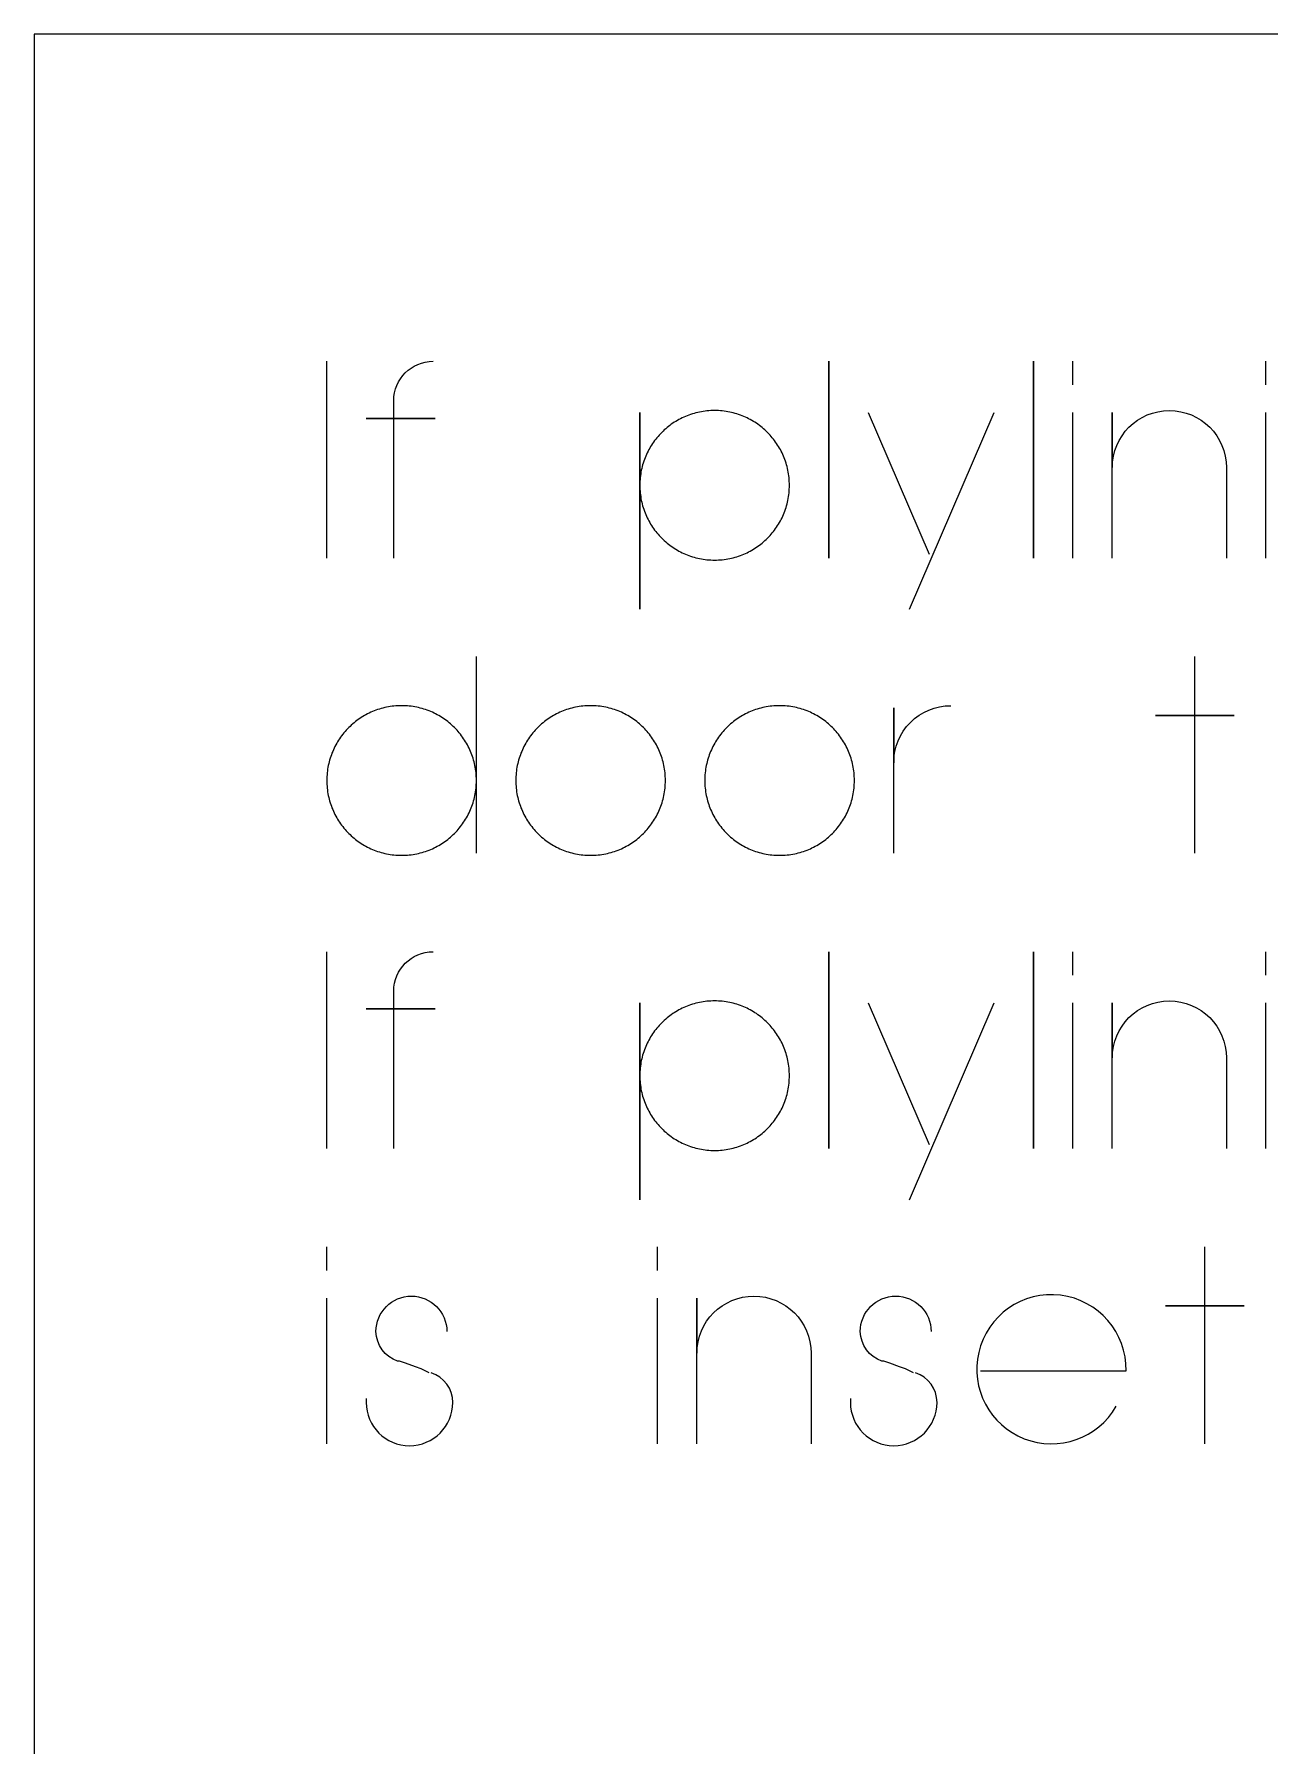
# Model space of a CAD drawing. Extents: x -841 to 4976, y -469 to 2808.
# Drawn here: x 2519.2 to 2770.3, y 2092.1 to 2440 of the extents above; entities that cross this region are included whole.
import ezdxf

# ---------------------------------------------------------------- set-up
doc = ezdxf.new("R2010")
doc.units = 0
doc.layers.add('T5_LOGOLAYER_20', color=18, linetype='CONTINUOUS')
doc.layers.add('T5_LOGOLAYER_21', color=18, linetype='CONTINUOUS')

msp = doc.modelspace()

# ---------------------------------------------------------------- linework, layer by layer
at = {"layer": 'T5_LOGOLAYER_20'}
msp.add_lwpolyline([(2519.23, 0), (3739.23, 0), (3739.23, 2440), (2519.23, 2440)], close=True, dxfattribs=at)
at = {"layer": 'T5_LOGOLAYER_21'}
for points in [[(2578.67, 2333.52), (2578.67, 2373.52)], [(2730.27, 2368.72), (2730.27, 2373.52)], [(2769.47, 2368.72), (2769.47, 2373.52)], [(2688.67, 2363.12), (2701.07, 2334.32)], [(2697.07, 2323.12), (2714.27, 2363.12)], [(2730.27, 2333.52), (2730.27, 2363.12)], [(2769.47, 2333.52), (2769.47, 2363.12)], [(2609.07, 2273.52), (2609.07, 2288.32), (2609.07, 2288.71), (2609.05, 2289.1), (2609.03, 2289.49), (2609, 2289.88), (2608.95, 2290.26), (2608.9, 2290.64), (2608.84, 2291.01), (2608.77, 2291.38), (2608.68, 2291.75), (2608.6, 2292.12), (2608.5, 2292.48), (2608.39, 2292.84), (2608.28, 2293.2), (2608.15, 2293.55), (2608.02, 2293.89), (2607.88, 2294.24), (2607.73, 2294.58), (2607.58, 2294.91), (2607.41, 2295.24), (2607.24, 2295.57), (2607.06, 2295.89), (2606.87, 2296.2), (2606.68, 2296.51), (2606.48, 2296.82), (2606.27, 2297.12), (2606.05, 2297.42), (2605.83, 2297.71), (2605.6, 2297.99), (2605.37, 2298.27), (2605.13, 2298.54), (2604.88, 2298.81), (2604.62, 2299.07), (2604.36, 2299.32), (2604.09, 2299.57), (2603.82, 2299.81), (2603.54, 2300.05), (2603.26, 2300.28), (2602.97, 2300.5), (2602.67, 2300.72), (2602.37, 2300.93), (2602.07, 2301.13), (2601.76, 2301.32), (2601.44, 2301.51), (2601.12, 2301.69), (2600.79, 2301.86), (2600.46, 2302.02), (2600.13, 2302.18), (2599.79, 2302.33), (2599.45, 2302.47), (2599.1, 2302.6), (2598.75, 2302.72), (2598.39, 2302.84), (2598.04, 2302.94), (2597.67, 2303.04), (2597.31, 2303.13), (2596.94, 2303.21), (2596.56, 2303.28), (2596.19, 2303.35), (2595.81, 2303.4), (2595.43, 2303.44), (2595.04, 2303.48), (2594.66, 2303.5), (2594.27, 2303.52), (2593.87, 2303.52), (2593.48, 2303.52), (2593.09, 2303.5), (2592.7, 2303.48), (2592.32, 2303.44), (2591.94, 2303.4), (2591.56, 2303.35), (2591.18, 2303.28), (2590.81, 2303.21), (2590.44, 2303.13), (2590.08, 2303.04), (2589.71, 2302.94), (2589.35, 2302.84), (2589, 2302.72), (2588.65, 2302.6), (2588.3, 2302.47), (2587.96, 2302.33), (2587.62, 2302.18), (2587.28, 2302.02), (2586.95, 2301.86), (2586.63, 2301.69), (2586.31, 2301.51), (2585.99, 2301.32), (2585.68, 2301.13), (2585.38, 2300.93), (2585.07, 2300.72), (2584.78, 2300.5), (2584.49, 2300.28), (2584.21, 2300.05), (2583.93, 2299.81), (2583.65, 2299.57), (2583.39, 2299.32), (2583.13, 2299.07), (2582.87, 2298.81), (2582.62, 2298.54), (2582.38, 2298.27), (2582.14, 2297.99), (2581.92, 2297.71), (2581.69, 2297.42), (2581.48, 2297.12), (2581.27, 2296.82), (2581.07, 2296.51), (2580.87, 2296.2), (2580.69, 2295.89), (2580.51, 2295.57), (2580.34, 2295.24), (2580.17, 2294.91), (2580.02, 2294.58), (2579.87, 2294.24), (2579.73, 2293.89), (2579.6, 2293.55), (2579.47, 2293.2), (2579.36, 2292.84), (2579.25, 2292.48), (2579.15, 2292.12), (2579.06, 2291.75), (2578.98, 2291.38), (2578.91, 2291.01), (2578.85, 2290.64), (2578.8, 2290.26), (2578.75, 2289.88), (2578.72, 2289.49), (2578.69, 2289.1), (2578.68, 2288.71), (2578.67, 2288.32), (2578.68, 2287.93), (2578.69, 2287.54), (2578.72, 2287.15), (2578.75, 2286.77), (2578.8, 2286.39), (2578.85, 2286.01), (2578.91, 2285.63), (2578.98, 2285.26), (2579.06, 2284.89), (2579.15, 2284.52), (2579.25, 2284.16), (2579.36, 2283.8), (2579.47, 2283.45), (2579.6, 2283.09), (2579.73, 2282.75), (2579.87, 2282.4), (2580.02, 2282.07), (2580.17, 2281.73), (2580.34, 2281.4), (2580.51, 2281.08), (2580.69, 2280.76), (2580.87, 2280.44), (2581.07, 2280.13), (2581.27, 2279.82), (2581.48, 2279.52), (2581.69, 2279.23), (2581.92, 2278.94), (2582.14, 2278.65), (2582.38, 2278.37), (2582.62, 2278.1), (2582.87, 2277.83), (2583.13, 2277.57), (2583.39, 2277.32), (2583.65, 2277.07), (2583.93, 2276.83), (2584.21, 2276.59), (2584.49, 2276.36), (2584.78, 2276.14), (2585.07, 2275.93), (2585.38, 2275.72), (2585.68, 2275.52), (2585.99, 2275.32), (2586.31, 2275.13), (2586.63, 2274.96), (2586.95, 2274.78), (2587.28, 2274.62), (2587.62, 2274.46), (2587.96, 2274.32), (2588.3, 2274.18), (2588.65, 2274.04), (2589, 2273.92), (2589.35, 2273.8), (2589.71, 2273.7), (2590.08, 2273.6), (2590.44, 2273.51), (2590.81, 2273.43), (2591.18, 2273.36), (2591.56, 2273.3), (2591.94, 2273.24), (2592.32, 2273.2), (2592.7, 2273.17), (2593.09, 2273.14), (2593.48, 2273.13), (2593.87, 2273.12), (2594.27, 2273.13), (2594.66, 2273.14), (2595.04, 2273.17), (2595.43, 2273.2), (2595.81, 2273.24), (2596.19, 2273.3), (2596.56, 2273.36), (2596.94, 2273.43), (2597.31, 2273.51), (2597.67, 2273.6), (2598.04, 2273.7), (2598.39, 2273.8), (2598.75, 2273.92), (2599.1, 2274.04), (2599.45, 2274.18), (2599.79, 2274.32), (2600.13, 2274.46), (2600.46, 2274.62), (2600.79, 2274.78), (2601.12, 2274.96), (2601.44, 2275.13), (2601.76, 2275.32), (2602.07, 2275.52), (2602.37, 2275.72), (2602.67, 2275.93), (2602.97, 2276.14), (2603.26, 2276.36), (2603.54, 2276.59), (2603.82, 2276.83), (2604.09, 2277.07), (2604.36, 2277.32), (2604.62, 2277.57), (2604.88, 2277.83), (2605.13, 2278.1), (2605.37, 2278.37), (2605.6, 2278.65), (2605.83, 2278.94), (2606.05, 2279.23), (2606.27, 2279.52), (2606.48, 2279.82), (2606.68, 2280.13), (2606.87, 2280.44), (2607.06, 2280.76), (2607.24, 2281.08), (2607.41, 2281.4), (2607.58, 2281.73), (2607.73, 2282.07), (2607.88, 2282.4), (2608.02, 2282.75), (2608.15, 2283.09), (2608.28, 2283.45), (2608.39, 2283.8), (2608.5, 2284.16), (2608.6, 2284.52), (2608.68, 2284.89), (2608.77, 2285.26), (2608.84, 2285.63), (2608.9, 2286.01), (2608.95, 2286.39), (2609, 2286.77), (2609.03, 2287.15), (2609.05, 2287.54), (2609.07, 2287.93), (2609.07, 2288.32), (2609.07, 2313.52)], [(2755.07, 2273.52), (2755.07, 2301.52), (2747.07, 2301.52), (2763.07, 2301.52), (2755.07, 2301.52), (2755.07, 2313.52)], [(2578.67, 2213.52), (2578.67, 2253.52)], [(2730.27, 2248.72), (2730.27, 2253.52)], [(2769.47, 2248.72), (2769.47, 2253.52)], [(2688.67, 2243.12), (2701.07, 2214.32)], [(2697.07, 2203.12), (2714.27, 2243.12)], [(2730.27, 2213.52), (2730.27, 2243.12)], [(2769.47, 2213.52), (2769.47, 2243.12)], [(2578.67, 2188.72), (2578.67, 2193.52)], [(2645.87, 2188.72), (2645.87, 2193.52)], [(2757.07, 2153.52), (2757.07, 2181.52), (2749.07, 2181.52), (2765.07, 2181.52), (2757.07, 2181.52), (2757.07, 2193.52)], [(2578.67, 2153.52), (2578.67, 2183.12)], [(2645.87, 2153.52), (2645.87, 2183.12)]]:
    msp.add_lwpolyline(points, dxfattribs=at)
for points in [[(2592.27, 2333.52), (2592.27, 2361.92), (2586.67, 2361.92), (2600.67, 2361.92), (2592.27, 2361.92), (2592.27, 2365.52, -0.413333), (2600.27, 2373.52)], [(2738.27, 2333.52), (2738.27, 2363.12), (2738.27, 2351.92, -1), (2761.47, 2351.92), (2761.47, 2333.52)], [(2693.87, 2273.52), (2693.87, 2303.12), (2693.87, 2291.92, -0.416092), (2705.47, 2303.52)], [(2592.27, 2213.52), (2592.27, 2241.92), (2586.67, 2241.92), (2600.67, 2241.92), (2592.27, 2241.92), (2592.27, 2245.52, -0.413333), (2600.27, 2253.52)], [(2738.27, 2213.52), (2738.27, 2243.12), (2738.27, 2231.92, -1), (2761.47, 2231.92), (2761.47, 2213.52)], [(2599.47, 2167.92), (2597.87, 2168.72), (2596.67, 2169.12), (2594.67, 2169.92), (2593.47, 2170.32), (2593.07, 2170.32, -0.313298), (2588.67, 2176.32, -1), (2603.07, 2176.32)], [(2653.87, 2153.52), (2653.87, 2183.12), (2653.87, 2171.92, -1), (2677.07, 2171.92), (2677.07, 2153.52)], [(2697.87, 2167.92), (2696.27, 2168.72), (2695.07, 2169.12), (2693.07, 2169.92), (2691.87, 2170.32), (2691.47, 2170.32, -0.313298), (2687.07, 2176.32, -1), (2701.47, 2176.32)], [(2711.47, 2168.32), (2741.07, 2168.32, 0.90232), (2711.13, 2172.05, 0.862347), (2739.07, 2161.12)], [(2586.67, 2162.72), (2586.67, 2161.92, 1), (2604.27, 2161.92, 0.329104), (2599.87, 2167.92)], [(2685.07, 2162.72), (2685.07, 2161.92, 1), (2702.67, 2161.92, 0.329104), (2698.27, 2167.92)]]:
    msp.add_lwpolyline(points, format="xyb", dxfattribs=at)
for points in [[(2680.67, 2333.52), (2680.67, 2373.52)], [(2722.27, 2333.52), (2722.27, 2373.52)], [(2642.27, 2333.52), (2642.27, 2363.12), (2642.27, 2348.32), (2642.28, 2347.93), (2642.29, 2347.54), (2642.32, 2347.15), (2642.35, 2346.77), (2642.4, 2346.39), (2642.45, 2346.01), (2642.51, 2345.63), (2642.58, 2345.26), (2642.66, 2344.89), (2642.75, 2344.52), (2642.85, 2344.16), (2642.96, 2343.8), (2643.07, 2343.45), (2643.2, 2343.09), (2643.33, 2342.75), (2643.47, 2342.4), (2643.62, 2342.07), (2643.77, 2341.73), (2643.94, 2341.4), (2644.11, 2341.08), (2644.29, 2340.76), (2644.47, 2340.44), (2644.67, 2340.13), (2644.87, 2339.82), (2645.08, 2339.52), (2645.29, 2339.23), (2645.52, 2338.94), (2645.74, 2338.65), (2645.98, 2338.37), (2646.22, 2338.1), (2646.47, 2337.83), (2646.73, 2337.57), (2646.99, 2337.32), (2647.25, 2337.07), (2647.53, 2336.83), (2647.81, 2336.59), (2648.09, 2336.36), (2648.38, 2336.14), (2648.67, 2335.93), (2648.98, 2335.72), (2649.28, 2335.52), (2649.59, 2335.32), (2649.91, 2335.13), (2650.23, 2334.96), (2650.55, 2334.78), (2650.88, 2334.62), (2651.22, 2334.46), (2651.56, 2334.32), (2651.9, 2334.18), (2652.25, 2334.04), (2652.6, 2333.92), (2652.95, 2333.8), (2653.31, 2333.7), (2653.68, 2333.6), (2654.04, 2333.51), (2654.41, 2333.43), (2654.78, 2333.36), (2655.16, 2333.3), (2655.54, 2333.24), (2655.92, 2333.2), (2656.3, 2333.17), (2656.69, 2333.14), (2657.08, 2333.13), (2657.47, 2333.12), (2657.87, 2333.13), (2658.26, 2333.14), (2658.64, 2333.17), (2659.03, 2333.2), (2659.41, 2333.24), (2659.79, 2333.3), (2660.16, 2333.36), (2660.54, 2333.43), (2660.91, 2333.51), (2661.27, 2333.6), (2661.64, 2333.7), (2661.99, 2333.8), (2662.35, 2333.92), (2662.7, 2334.04), (2663.05, 2334.18), (2663.39, 2334.32), (2663.73, 2334.46), (2664.06, 2334.62), (2664.39, 2334.78), (2664.72, 2334.96), (2665.04, 2335.13), (2665.36, 2335.32), (2665.67, 2335.52), (2665.97, 2335.72), (2666.27, 2335.93), (2666.57, 2336.14), (2666.86, 2336.36), (2667.14, 2336.59), (2667.42, 2336.83), (2667.69, 2337.07), (2667.96, 2337.32), (2668.22, 2337.57), (2668.48, 2337.83), (2668.73, 2338.1), (2668.97, 2338.37), (2669.2, 2338.65), (2669.43, 2338.94), (2669.65, 2339.23), (2669.87, 2339.52), (2670.08, 2339.82), (2670.28, 2340.13), (2670.47, 2340.44), (2670.66, 2340.76), (2670.84, 2341.08), (2671.01, 2341.4), (2671.18, 2341.73), (2671.33, 2342.07), (2671.48, 2342.4), (2671.62, 2342.75), (2671.75, 2343.09), (2671.88, 2343.45), (2671.99, 2343.8), (2672.1, 2344.16), (2672.2, 2344.52), (2672.28, 2344.89), (2672.37, 2345.26), (2672.44, 2345.63), (2672.5, 2346.01), (2672.55, 2346.39), (2672.6, 2346.77), (2672.63, 2347.15), (2672.65, 2347.54), (2672.67, 2347.93), (2672.67, 2348.32), (2672.67, 2348.71), (2672.65, 2349.1), (2672.63, 2349.49), (2672.6, 2349.88), (2672.55, 2350.26), (2672.5, 2350.64), (2672.44, 2351.01), (2672.37, 2351.38), (2672.28, 2351.75), (2672.2, 2352.12), (2672.1, 2352.48), (2671.99, 2352.84), (2671.88, 2353.2), (2671.75, 2353.55), (2671.62, 2353.89), (2671.48, 2354.24), (2671.33, 2354.58), (2671.18, 2354.91), (2671.01, 2355.24), (2670.84, 2355.57), (2670.66, 2355.89), (2670.47, 2356.2), (2670.28, 2356.51), (2670.08, 2356.82), (2669.87, 2357.12), (2669.65, 2357.42), (2669.43, 2357.71), (2669.2, 2357.99), (2668.97, 2358.27), (2668.73, 2358.54), (2668.48, 2358.81), (2668.22, 2359.07), (2667.96, 2359.32), (2667.69, 2359.57), (2667.42, 2359.81), (2667.14, 2360.05), (2666.86, 2360.28), (2666.57, 2360.5), (2666.27, 2360.72), (2665.97, 2360.93), (2665.67, 2361.13), (2665.36, 2361.32), (2665.04, 2361.51), (2664.72, 2361.69), (2664.39, 2361.86), (2664.06, 2362.02), (2663.73, 2362.18), (2663.39, 2362.33), (2663.05, 2362.47), (2662.7, 2362.6), (2662.35, 2362.72), (2661.99, 2362.84), (2661.64, 2362.94), (2661.27, 2363.04), (2660.91, 2363.13), (2660.54, 2363.21), (2660.16, 2363.28), (2659.79, 2363.35), (2659.41, 2363.4), (2659.03, 2363.44), (2658.64, 2363.48), (2658.26, 2363.5), (2657.87, 2363.52), (2657.47, 2363.52), (2657.08, 2363.52), (2656.69, 2363.5), (2656.3, 2363.48), (2655.92, 2363.44), (2655.54, 2363.4), (2655.16, 2363.35), (2654.78, 2363.28), (2654.41, 2363.21), (2654.04, 2363.13), (2653.68, 2363.04), (2653.31, 2362.94), (2652.95, 2362.84), (2652.6, 2362.72), (2652.25, 2362.6), (2651.9, 2362.47), (2651.56, 2362.33), (2651.22, 2362.18), (2650.88, 2362.02), (2650.55, 2361.86), (2650.23, 2361.69), (2649.91, 2361.51), (2649.59, 2361.32), (2649.28, 2361.13), (2648.98, 2360.93), (2648.67, 2360.72), (2648.38, 2360.5), (2648.09, 2360.28), (2647.81, 2360.05), (2647.53, 2359.81), (2647.25, 2359.57), (2646.99, 2359.32), (2646.73, 2359.07), (2646.47, 2358.81), (2646.22, 2358.54), (2645.98, 2358.27), (2645.74, 2357.99), (2645.52, 2357.71), (2645.29, 2357.42), (2645.08, 2357.12), (2644.87, 2356.82), (2644.67, 2356.51), (2644.47, 2356.2), (2644.29, 2355.89), (2644.11, 2355.57), (2643.94, 2355.24), (2643.77, 2354.91), (2643.62, 2354.58), (2643.47, 2354.24), (2643.33, 2353.89), (2643.2, 2353.55), (2643.07, 2353.2), (2642.96, 2352.84), (2642.85, 2352.48), (2642.75, 2352.12), (2642.66, 2351.75), (2642.58, 2351.38), (2642.51, 2351.01), (2642.45, 2350.64), (2642.4, 2350.26), (2642.35, 2349.88), (2642.32, 2349.49), (2642.29, 2349.1), (2642.28, 2348.71), (2642.27, 2348.32), (2642.27, 2323.12)], [(2632.27, 2273.12), (2632.67, 2273.13), (2633.06, 2273.14), (2633.44, 2273.17), (2633.83, 2273.2), (2634.21, 2273.24), (2634.59, 2273.3), (2634.96, 2273.36), (2635.34, 2273.43), (2635.71, 2273.51), (2636.07, 2273.6), (2636.44, 2273.7), (2636.79, 2273.8), (2637.15, 2273.92), (2637.5, 2274.04), (2637.85, 2274.18), (2638.19, 2274.32), (2638.53, 2274.46), (2638.86, 2274.62), (2639.19, 2274.78), (2639.52, 2274.96), (2639.84, 2275.13), (2640.16, 2275.32), (2640.47, 2275.52), (2640.77, 2275.72), (2641.07, 2275.93), (2641.37, 2276.14), (2641.66, 2276.36), (2641.94, 2276.59), (2642.22, 2276.83), (2642.49, 2277.07), (2642.76, 2277.32), (2643.02, 2277.57), (2643.28, 2277.83), (2643.53, 2278.1), (2643.77, 2278.37), (2644, 2278.65), (2644.23, 2278.94), (2644.45, 2279.23), (2644.67, 2279.52), (2644.88, 2279.82), (2645.08, 2280.13), (2645.27, 2280.44), (2645.46, 2280.76), (2645.64, 2281.08), (2645.81, 2281.4), (2645.98, 2281.73), (2646.13, 2282.07), (2646.28, 2282.4), (2646.42, 2282.75), (2646.55, 2283.09), (2646.68, 2283.45), (2646.79, 2283.8), (2646.9, 2284.16), (2647, 2284.52), (2647.08, 2284.89), (2647.17, 2285.26), (2647.24, 2285.63), (2647.3, 2286.01), (2647.35, 2286.39), (2647.4, 2286.77), (2647.43, 2287.15), (2647.45, 2287.54), (2647.47, 2287.93), (2647.47, 2288.32), (2647.47, 2288.71), (2647.45, 2289.1), (2647.43, 2289.49), (2647.4, 2289.88), (2647.35, 2290.26), (2647.3, 2290.64), (2647.24, 2291.01), (2647.17, 2291.38), (2647.08, 2291.75), (2647, 2292.12), (2646.9, 2292.48), (2646.79, 2292.84), (2646.68, 2293.2), (2646.55, 2293.55), (2646.42, 2293.89), (2646.28, 2294.24), (2646.13, 2294.58), (2645.98, 2294.91), (2645.81, 2295.24), (2645.64, 2295.57), (2645.46, 2295.89), (2645.27, 2296.2), (2645.08, 2296.51), (2644.88, 2296.82), (2644.67, 2297.12), (2644.45, 2297.42), (2644.23, 2297.71), (2644, 2297.99), (2643.77, 2298.27), (2643.53, 2298.54), (2643.28, 2298.81), (2643.02, 2299.07), (2642.76, 2299.32), (2642.49, 2299.57), (2642.22, 2299.81), (2641.94, 2300.05), (2641.66, 2300.28), (2641.37, 2300.5), (2641.07, 2300.72), (2640.77, 2300.93), (2640.47, 2301.13), (2640.16, 2301.32), (2639.84, 2301.51), (2639.52, 2301.69), (2639.19, 2301.86), (2638.86, 2302.02), (2638.53, 2302.18), (2638.19, 2302.33), (2637.85, 2302.47), (2637.5, 2302.6), (2637.15, 2302.72), (2636.79, 2302.84), (2636.44, 2302.94), (2636.07, 2303.04), (2635.71, 2303.13), (2635.34, 2303.21), (2634.96, 2303.28), (2634.59, 2303.35), (2634.21, 2303.4), (2633.83, 2303.44), (2633.44, 2303.48), (2633.06, 2303.5), (2632.67, 2303.52), (2632.27, 2303.52), (2631.88, 2303.52), (2631.49, 2303.5), (2631.1, 2303.48), (2630.72, 2303.44), (2630.34, 2303.4), (2629.96, 2303.35), (2629.58, 2303.28), (2629.21, 2303.21), (2628.84, 2303.13), (2628.48, 2303.04), (2628.11, 2302.94), (2627.75, 2302.84), (2627.4, 2302.72), (2627.05, 2302.6), (2626.7, 2302.47), (2626.36, 2302.33), (2626.02, 2302.18), (2625.68, 2302.02), (2625.35, 2301.86), (2625.03, 2301.69), (2624.71, 2301.51), (2624.39, 2301.32), (2624.08, 2301.13), (2623.78, 2300.93), (2623.47, 2300.72), (2623.18, 2300.5), (2622.89, 2300.28), (2622.61, 2300.05), (2622.33, 2299.81), (2622.05, 2299.57), (2621.79, 2299.32), (2621.53, 2299.07), (2621.27, 2298.81), (2621.02, 2298.54), (2620.78, 2298.27), (2620.54, 2297.99), (2620.32, 2297.71), (2620.09, 2297.42), (2619.88, 2297.12), (2619.67, 2296.82), (2619.47, 2296.51), (2619.27, 2296.2), (2619.09, 2295.89), (2618.91, 2295.57), (2618.74, 2295.24), (2618.57, 2294.91), (2618.42, 2294.58), (2618.27, 2294.24), (2618.13, 2293.89), (2618, 2293.55), (2617.87, 2293.2), (2617.76, 2292.84), (2617.65, 2292.48), (2617.55, 2292.12), (2617.46, 2291.75), (2617.38, 2291.38), (2617.31, 2291.01), (2617.25, 2290.64), (2617.2, 2290.26), (2617.15, 2289.88), (2617.12, 2289.49), (2617.09, 2289.1), (2617.08, 2288.71), (2617.07, 2288.32), (2617.08, 2287.93), (2617.09, 2287.54), (2617.12, 2287.15), (2617.15, 2286.77), (2617.2, 2286.39), (2617.25, 2286.01), (2617.31, 2285.63), (2617.38, 2285.26), (2617.46, 2284.89), (2617.55, 2284.52), (2617.65, 2284.16), (2617.76, 2283.8), (2617.87, 2283.45), (2618, 2283.09), (2618.13, 2282.75), (2618.27, 2282.4), (2618.42, 2282.07), (2618.57, 2281.73), (2618.74, 2281.4), (2618.91, 2281.08), (2619.09, 2280.76), (2619.27, 2280.44), (2619.47, 2280.13), (2619.67, 2279.82), (2619.88, 2279.52), (2620.09, 2279.23), (2620.32, 2278.94), (2620.54, 2278.65), (2620.78, 2278.37), (2621.02, 2278.1), (2621.27, 2277.83), (2621.53, 2277.57), (2621.79, 2277.32), (2622.05, 2277.07), (2622.33, 2276.83), (2622.61, 2276.59), (2622.89, 2276.36), (2623.18, 2276.14), (2623.47, 2275.93), (2623.78, 2275.72), (2624.08, 2275.52), (2624.39, 2275.32), (2624.71, 2275.13), (2625.03, 2274.96), (2625.35, 2274.78), (2625.68, 2274.62), (2626.02, 2274.46), (2626.36, 2274.32), (2626.7, 2274.18), (2627.05, 2274.04), (2627.4, 2273.92), (2627.75, 2273.8), (2628.11, 2273.7), (2628.48, 2273.6), (2628.84, 2273.51), (2629.21, 2273.43), (2629.58, 2273.36), (2629.96, 2273.3), (2630.34, 2273.24), (2630.72, 2273.2), (2631.1, 2273.17), (2631.49, 2273.14), (2631.88, 2273.13)], [(2670.67, 2273.12), (2671.07, 2273.13), (2671.46, 2273.14), (2671.84, 2273.17), (2672.23, 2273.2), (2672.61, 2273.24), (2672.99, 2273.3), (2673.36, 2273.36), (2673.74, 2273.43), (2674.11, 2273.51), (2674.47, 2273.6), (2674.84, 2273.7), (2675.19, 2273.8), (2675.55, 2273.92), (2675.9, 2274.04), (2676.25, 2274.18), (2676.59, 2274.32), (2676.93, 2274.46), (2677.26, 2274.62), (2677.59, 2274.78), (2677.92, 2274.96), (2678.24, 2275.13), (2678.56, 2275.32), (2678.87, 2275.52), (2679.17, 2275.72), (2679.47, 2275.93), (2679.77, 2276.14), (2680.06, 2276.36), (2680.34, 2276.59), (2680.62, 2276.83), (2680.89, 2277.07), (2681.16, 2277.32), (2681.42, 2277.57), (2681.68, 2277.83), (2681.93, 2278.1), (2682.17, 2278.37), (2682.4, 2278.65), (2682.63, 2278.94), (2682.85, 2279.23), (2683.07, 2279.52), (2683.28, 2279.82), (2683.48, 2280.13), (2683.67, 2280.44), (2683.86, 2280.76), (2684.04, 2281.08), (2684.21, 2281.4), (2684.38, 2281.73), (2684.53, 2282.07), (2684.68, 2282.4), (2684.82, 2282.75), (2684.95, 2283.09), (2685.08, 2283.45), (2685.19, 2283.8), (2685.3, 2284.16), (2685.4, 2284.52), (2685.48, 2284.89), (2685.57, 2285.26), (2685.64, 2285.63), (2685.7, 2286.01), (2685.75, 2286.39), (2685.8, 2286.77), (2685.83, 2287.15), (2685.85, 2287.54), (2685.87, 2287.93), (2685.87, 2288.32), (2685.87, 2288.71), (2685.85, 2289.1), (2685.83, 2289.49), (2685.8, 2289.88), (2685.75, 2290.26), (2685.7, 2290.64), (2685.64, 2291.01), (2685.57, 2291.38), (2685.48, 2291.75), (2685.4, 2292.12), (2685.3, 2292.48), (2685.19, 2292.84), (2685.08, 2293.2), (2684.95, 2293.55), (2684.82, 2293.89), (2684.68, 2294.24), (2684.53, 2294.58), (2684.38, 2294.91), (2684.21, 2295.24), (2684.04, 2295.57), (2683.86, 2295.89), (2683.67, 2296.2), (2683.48, 2296.51), (2683.28, 2296.82), (2683.07, 2297.12), (2682.85, 2297.42), (2682.63, 2297.71), (2682.4, 2297.99), (2682.17, 2298.27), (2681.93, 2298.54), (2681.68, 2298.81), (2681.42, 2299.07), (2681.16, 2299.32), (2680.89, 2299.57), (2680.62, 2299.81), (2680.34, 2300.05), (2680.06, 2300.28), (2679.77, 2300.5), (2679.47, 2300.72), (2679.17, 2300.93), (2678.87, 2301.13), (2678.56, 2301.32), (2678.24, 2301.51), (2677.92, 2301.69), (2677.59, 2301.86), (2677.26, 2302.02), (2676.93, 2302.18), (2676.59, 2302.33), (2676.25, 2302.47), (2675.9, 2302.6), (2675.55, 2302.72), (2675.19, 2302.84), (2674.84, 2302.94), (2674.47, 2303.04), (2674.11, 2303.13), (2673.74, 2303.21), (2673.36, 2303.28), (2672.99, 2303.35), (2672.61, 2303.4), (2672.23, 2303.44), (2671.84, 2303.48), (2671.46, 2303.5), (2671.07, 2303.52), (2670.67, 2303.52), (2670.28, 2303.52), (2669.89, 2303.5), (2669.5, 2303.48), (2669.12, 2303.44), (2668.74, 2303.4), (2668.36, 2303.35), (2667.98, 2303.28), (2667.61, 2303.21), (2667.24, 2303.13), (2666.88, 2303.04), (2666.51, 2302.94), (2666.15, 2302.84), (2665.8, 2302.72), (2665.45, 2302.6), (2665.1, 2302.47), (2664.76, 2302.33), (2664.42, 2302.18), (2664.08, 2302.02), (2663.75, 2301.86), (2663.43, 2301.69), (2663.11, 2301.51), (2662.79, 2301.32), (2662.48, 2301.13), (2662.18, 2300.93), (2661.87, 2300.72), (2661.58, 2300.5), (2661.29, 2300.28), (2661.01, 2300.05), (2660.73, 2299.81), (2660.45, 2299.57), (2660.19, 2299.32), (2659.93, 2299.07), (2659.67, 2298.81), (2659.42, 2298.54), (2659.18, 2298.27), (2658.94, 2297.99), (2658.72, 2297.71), (2658.49, 2297.42), (2658.28, 2297.12), (2658.07, 2296.82), (2657.87, 2296.51), (2657.67, 2296.2), (2657.49, 2295.89), (2657.31, 2295.57), (2657.14, 2295.24), (2656.97, 2294.91), (2656.82, 2294.58), (2656.67, 2294.24), (2656.53, 2293.89), (2656.4, 2293.55), (2656.27, 2293.2), (2656.16, 2292.84), (2656.05, 2292.48), (2655.95, 2292.12), (2655.86, 2291.75), (2655.78, 2291.38), (2655.71, 2291.01), (2655.65, 2290.64), (2655.6, 2290.26), (2655.55, 2289.88), (2655.52, 2289.49), (2655.49, 2289.1), (2655.48, 2288.71), (2655.47, 2288.32), (2655.48, 2287.93), (2655.49, 2287.54), (2655.52, 2287.15), (2655.55, 2286.77), (2655.6, 2286.39), (2655.65, 2286.01), (2655.71, 2285.63), (2655.78, 2285.26), (2655.86, 2284.89), (2655.95, 2284.52), (2656.05, 2284.16), (2656.16, 2283.8), (2656.27, 2283.45), (2656.4, 2283.09), (2656.53, 2282.75), (2656.67, 2282.4), (2656.82, 2282.07), (2656.97, 2281.73), (2657.14, 2281.4), (2657.31, 2281.08), (2657.49, 2280.76), (2657.67, 2280.44), (2657.87, 2280.13), (2658.07, 2279.82), (2658.28, 2279.52), (2658.49, 2279.23), (2658.72, 2278.94), (2658.94, 2278.65), (2659.18, 2278.37), (2659.42, 2278.1), (2659.67, 2277.83), (2659.93, 2277.57), (2660.19, 2277.32), (2660.45, 2277.07), (2660.73, 2276.83), (2661.01, 2276.59), (2661.29, 2276.36), (2661.58, 2276.14), (2661.87, 2275.93), (2662.18, 2275.72), (2662.48, 2275.52), (2662.79, 2275.32), (2663.11, 2275.13), (2663.43, 2274.96), (2663.75, 2274.78), (2664.08, 2274.62), (2664.42, 2274.46), (2664.76, 2274.32), (2665.1, 2274.18), (2665.45, 2274.04), (2665.8, 2273.92), (2666.15, 2273.8), (2666.51, 2273.7), (2666.88, 2273.6), (2667.24, 2273.51), (2667.61, 2273.43), (2667.98, 2273.36), (2668.36, 2273.3), (2668.74, 2273.24), (2669.12, 2273.2), (2669.5, 2273.17), (2669.89, 2273.14), (2670.28, 2273.13)], [(2680.67, 2213.52), (2680.67, 2253.52)], [(2722.27, 2213.52), (2722.27, 2253.52)], [(2642.27, 2213.52), (2642.27, 2243.12), (2642.27, 2228.32), (2642.28, 2227.93), (2642.29, 2227.54), (2642.32, 2227.15), (2642.35, 2226.77), (2642.4, 2226.39), (2642.45, 2226.01), (2642.51, 2225.63), (2642.58, 2225.26), (2642.66, 2224.89), (2642.75, 2224.52), (2642.85, 2224.16), (2642.96, 2223.8), (2643.07, 2223.45), (2643.2, 2223.09), (2643.33, 2222.75), (2643.47, 2222.4), (2643.62, 2222.07), (2643.77, 2221.73), (2643.94, 2221.4), (2644.11, 2221.08), (2644.29, 2220.76), (2644.47, 2220.44), (2644.67, 2220.13), (2644.87, 2219.82), (2645.08, 2219.52), (2645.29, 2219.23), (2645.52, 2218.94), (2645.74, 2218.65), (2645.98, 2218.37), (2646.22, 2218.1), (2646.47, 2217.83), (2646.73, 2217.57), (2646.99, 2217.32), (2647.25, 2217.07), (2647.53, 2216.83), (2647.81, 2216.59), (2648.09, 2216.36), (2648.38, 2216.14), (2648.67, 2215.93), (2648.98, 2215.72), (2649.28, 2215.52), (2649.59, 2215.32), (2649.91, 2215.13), (2650.23, 2214.96), (2650.55, 2214.78), (2650.88, 2214.62), (2651.22, 2214.46), (2651.56, 2214.32), (2651.9, 2214.18), (2652.25, 2214.04), (2652.6, 2213.92), (2652.95, 2213.8), (2653.31, 2213.7), (2653.68, 2213.6), (2654.04, 2213.51), (2654.41, 2213.43), (2654.78, 2213.36), (2655.16, 2213.3), (2655.54, 2213.24), (2655.92, 2213.2), (2656.3, 2213.17), (2656.69, 2213.14), (2657.08, 2213.13), (2657.47, 2213.12), (2657.87, 2213.13), (2658.26, 2213.14), (2658.64, 2213.17), (2659.03, 2213.2), (2659.41, 2213.24), (2659.79, 2213.3), (2660.16, 2213.36), (2660.54, 2213.43), (2660.91, 2213.51), (2661.27, 2213.6), (2661.64, 2213.7), (2661.99, 2213.8), (2662.35, 2213.92), (2662.7, 2214.04), (2663.05, 2214.18), (2663.39, 2214.32), (2663.73, 2214.46), (2664.06, 2214.62), (2664.39, 2214.78), (2664.72, 2214.96), (2665.04, 2215.13), (2665.36, 2215.32), (2665.67, 2215.52), (2665.97, 2215.72), (2666.27, 2215.93), (2666.57, 2216.14), (2666.86, 2216.36), (2667.14, 2216.59), (2667.42, 2216.83), (2667.69, 2217.07), (2667.96, 2217.32), (2668.22, 2217.57), (2668.48, 2217.83), (2668.73, 2218.1), (2668.97, 2218.37), (2669.2, 2218.65), (2669.43, 2218.94), (2669.65, 2219.23), (2669.87, 2219.52), (2670.08, 2219.82), (2670.28, 2220.13), (2670.47, 2220.44), (2670.66, 2220.76), (2670.84, 2221.08), (2671.01, 2221.4), (2671.18, 2221.73), (2671.33, 2222.07), (2671.48, 2222.4), (2671.62, 2222.75), (2671.75, 2223.09), (2671.88, 2223.45), (2671.99, 2223.8), (2672.1, 2224.16), (2672.2, 2224.52), (2672.28, 2224.89), (2672.37, 2225.26), (2672.44, 2225.63), (2672.5, 2226.01), (2672.55, 2226.39), (2672.6, 2226.77), (2672.63, 2227.15), (2672.65, 2227.54), (2672.67, 2227.93), (2672.67, 2228.32), (2672.67, 2228.71), (2672.65, 2229.1), (2672.63, 2229.49), (2672.6, 2229.88), (2672.55, 2230.26), (2672.5, 2230.64), (2672.44, 2231.01), (2672.37, 2231.38), (2672.28, 2231.75), (2672.2, 2232.12), (2672.1, 2232.48), (2671.99, 2232.84), (2671.88, 2233.2), (2671.75, 2233.55), (2671.62, 2233.89), (2671.48, 2234.24), (2671.33, 2234.58), (2671.18, 2234.91), (2671.01, 2235.24), (2670.84, 2235.57), (2670.66, 2235.89), (2670.47, 2236.2), (2670.28, 2236.51), (2670.08, 2236.82), (2669.87, 2237.12), (2669.65, 2237.42), (2669.43, 2237.71), (2669.2, 2237.99), (2668.97, 2238.27), (2668.73, 2238.54), (2668.48, 2238.81), (2668.22, 2239.07), (2667.96, 2239.32), (2667.69, 2239.57), (2667.42, 2239.81), (2667.14, 2240.05), (2666.86, 2240.28), (2666.57, 2240.5), (2666.27, 2240.72), (2665.97, 2240.93), (2665.67, 2241.13), (2665.36, 2241.32), (2665.04, 2241.51), (2664.72, 2241.69), (2664.39, 2241.86), (2664.06, 2242.02), (2663.73, 2242.18), (2663.39, 2242.33), (2663.05, 2242.47), (2662.7, 2242.6), (2662.35, 2242.72), (2661.99, 2242.84), (2661.64, 2242.94), (2661.27, 2243.04), (2660.91, 2243.13), (2660.54, 2243.21), (2660.16, 2243.28), (2659.79, 2243.35), (2659.41, 2243.4), (2659.03, 2243.44), (2658.64, 2243.48), (2658.26, 2243.5), (2657.87, 2243.52), (2657.47, 2243.52), (2657.08, 2243.52), (2656.69, 2243.5), (2656.3, 2243.48), (2655.92, 2243.44), (2655.54, 2243.4), (2655.16, 2243.35), (2654.78, 2243.28), (2654.41, 2243.21), (2654.04, 2243.13), (2653.68, 2243.04), (2653.31, 2242.94), (2652.95, 2242.84), (2652.6, 2242.72), (2652.25, 2242.6), (2651.9, 2242.47), (2651.56, 2242.33), (2651.22, 2242.18), (2650.88, 2242.02), (2650.55, 2241.86), (2650.23, 2241.69), (2649.91, 2241.51), (2649.59, 2241.32), (2649.28, 2241.13), (2648.98, 2240.93), (2648.67, 2240.72), (2648.38, 2240.5), (2648.09, 2240.28), (2647.81, 2240.05), (2647.53, 2239.81), (2647.25, 2239.57), (2646.99, 2239.32), (2646.73, 2239.07), (2646.47, 2238.81), (2646.22, 2238.54), (2645.98, 2238.27), (2645.74, 2237.99), (2645.52, 2237.71), (2645.29, 2237.42), (2645.08, 2237.12), (2644.87, 2236.82), (2644.67, 2236.51), (2644.47, 2236.2), (2644.29, 2235.89), (2644.11, 2235.57), (2643.94, 2235.24), (2643.77, 2234.91), (2643.62, 2234.58), (2643.47, 2234.24), (2643.33, 2233.89), (2643.2, 2233.55), (2643.07, 2233.2), (2642.96, 2232.84), (2642.85, 2232.48), (2642.75, 2232.12), (2642.66, 2231.75), (2642.58, 2231.38), (2642.51, 2231.01), (2642.45, 2230.64), (2642.4, 2230.26), (2642.35, 2229.88), (2642.32, 2229.49), (2642.29, 2229.1), (2642.28, 2228.71), (2642.27, 2228.32), (2642.27, 2203.12)]]:
    msp.add_lwpolyline(points, close=True, dxfattribs=at)

doc.saveas('drawing.dxf')
